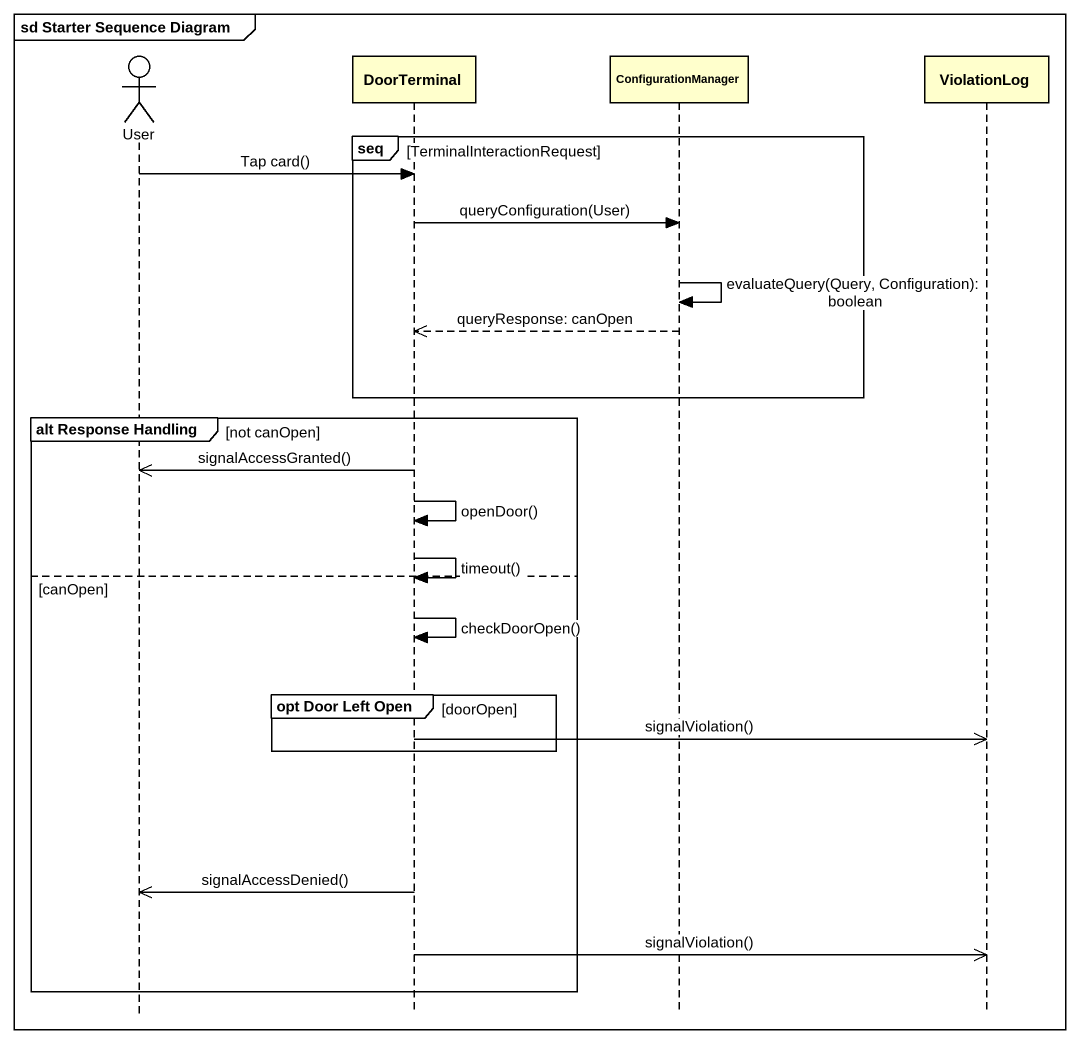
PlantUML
@startuml
mainframe sd Starter Sequence Diagram
hide footbox
actor User
participant DoorTerminal
participant ConfigurationManager
participant ViolationLog

group seq [TerminalInteractionRequest]
  User -> DoorTerminal : Tap card()
  DoorTerminal -> ConfigurationManager : queryConfiguration(User)
  ConfigurationManager -> ConfigurationManager : evaluateQuery(Query, Configuration): boolean
  ConfigurationManager -->> DoorTerminal : queryResponse: canOpen
end
group alt Response Handling [not canOpen]
  DoorTerminal ->> User : signalAccessGranted()
  DoorTerminal -> DoorTerminal : openDoor()
  DoorTerminal -> DoorTerminal : timeout()
else canOpen
  DoorTerminal -> DoorTerminal : checkDoorOpen()
  group opt Door Left Open [doorOpen]
    DoorTerminal ->> ViolationLog : signalViolation()
  end
  DoorTerminal ->> User : signalAccessDenied()
  DoorTerminal ->> ViolationLog : signalViolation()
end
@enduml
